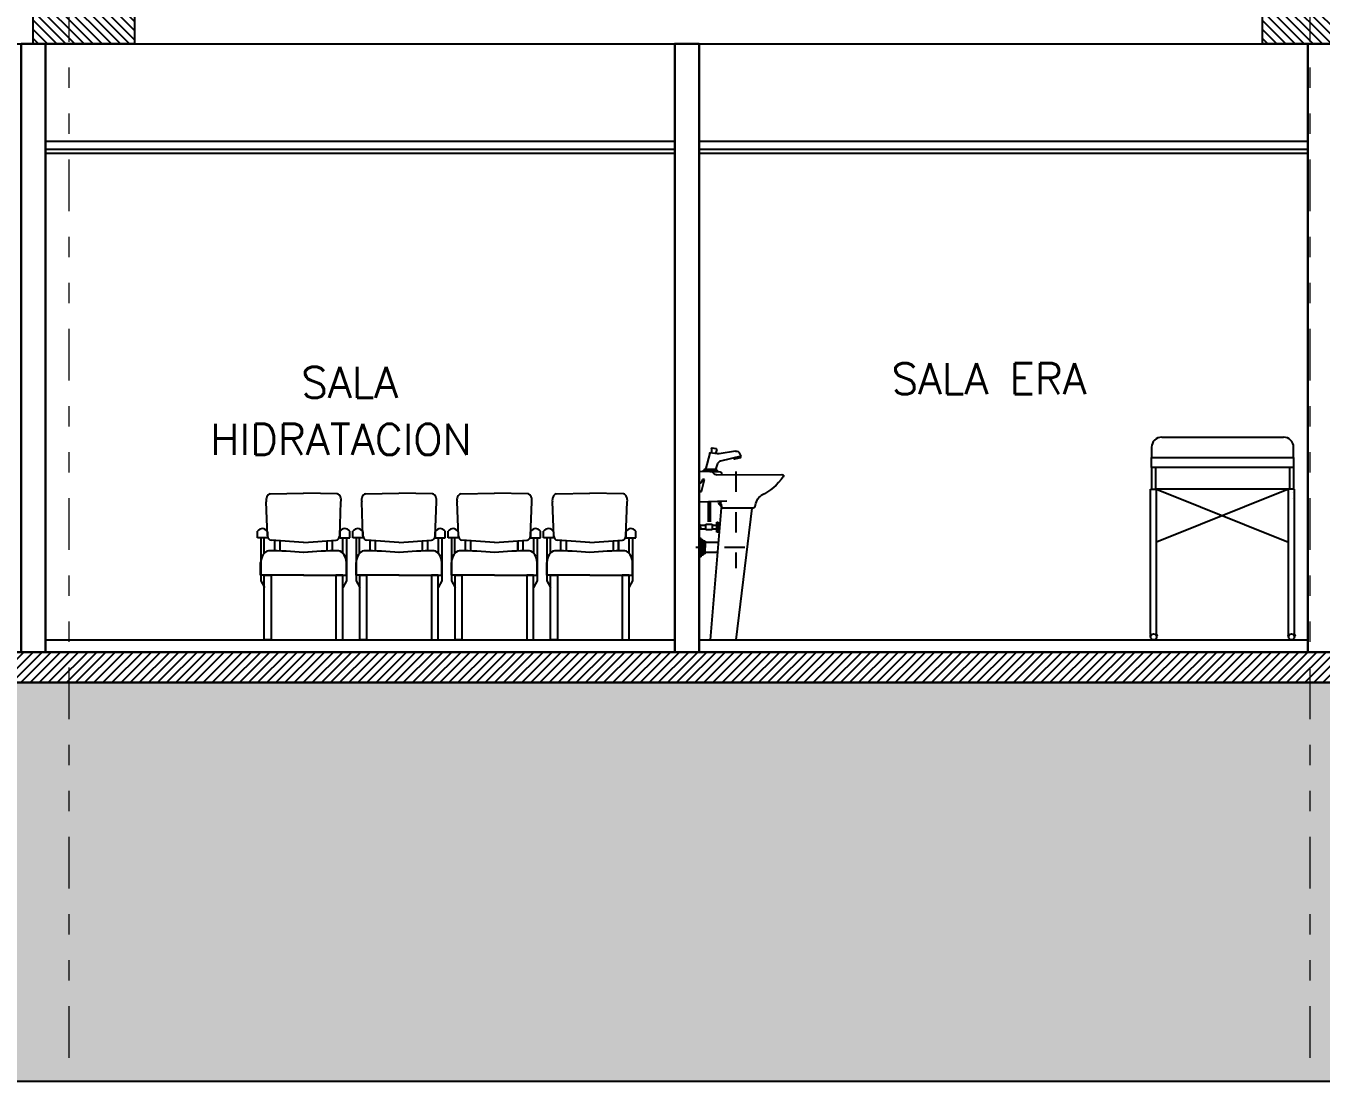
# Model space of a CAD drawing. Header units: millimetres. Extents: x 2056 to 4470, y 1400 to 3101.
# Drawn here: x 2173.15 to 2179.54, y 1402.5 to 1407.71 of the extents above; entities that cross this region are included whole.
import ezdxf
from ezdxf.enums import TextEntityAlignment as Align

# ---------------------------------------------------------------- set-up
doc = ezdxf.new("R2010")
doc.units = ezdxf.units.MM
for name, pattern in [('ACAD_ISO07W100', [3, 0, -3]), ('DASHED2', [0.375, 0.25, -0.125]), ('DIVIDE', [31.75, 12.7, -6.35, 0, -6.35, 0, -6.35])]:
    doc.linetypes.add(name, pattern=pattern)
for name, color, linetype in [('A-ANNO-TEXT', 190, 'Continuous'), ('A-GRID-COLS', 75, 'DIVIDE'), ('A-PLAN-1', 5, 'Continuous'), ('A-PLAN-2', 4, 'Continuous'), ('A-PLAN-3', 3, 'Continuous'), ('A-PLAN-4', 2, 'Continuous'), ('A-PLAN-5', 1, 'Continuous'), ('A-PLAN-6', 9, 'Continuous')]:
    doc.layers.add(name, color=color, linetype=linetype)
doc.layers.add('A-WALL', color=16, linetype='Continuous', lineweight=30)
doc.styles.add('ROMANS', font='romans')

# ---------------------------------------------------------------- blocks, each defined once
blk = doc.blocks.new('SILLFRON')
for p, q in [((-0.2415, 0.5487), (-0.2415, 0.6129)), ((-0.1965, 0.5477), (-0.1965, 0.6106)), ((0.1976, 0.5477), (0.1976, 0.6106)), ((0.1987, 0.5477), (0.1987, 0.6106)), ((0.2415, 0.5487), (0.2415, 0.6129)), ((0.2426, 0.5487), (0.2426, 0.6129))]:
    blk.add_line(p, q)
for points in [[(0, 0.6), (-0.2729, 0.6146, -0.333332), (-0.3021, 0.6418), (-0.3126, 0.8507, -0.454661), (-0.2812, 0.9), (0, 0.905)], [(0.0011, 0.6), (0.2739, 0.6146, 0.333332), (0.3032, 0.6418), (0.3137, 0.8507, 0.454661), (0.2823, 0.9), (0.0011, 0.905)], [(0.0011, 0.4), (-0.36, 0.4), (-0.36, 0.4767, -0.353426), (-0.2946, 0.55, -0.013715), (0.0011, 0.5394, -35.455669)], [(0, 0.4), (0.3589, 0.4), (0.3589, 0.4767, 0.353426), (0.2935, 0.55, 0.013814), (0, 0.5394, 35.455669)], [(0.0011, 0.4), (0.36, 0.4), (0.36, 0.4767, 0.353426), (0.2946, 0.55, 0.013814), (0.0011, 0.5394, 35.455669)]]:
    blk.add_lwpolyline(points, format="xyb")
for points in [[(-0.3631, 0.6292), (-0.3876, 0.6292), (-0.3876, 0.67, -0.424355), (-0.3033, 0.6673), (-0.3033, 0.6292)], [(0.3631, 0.6292), (0.3876, 0.6292), (0.3876, 0.67, 0.424355), (0.3033, 0.6673), (0.3033, 0.6292)]]:
    blk.add_lwpolyline(points, format="xyb", close=True)
for points in [[(-0.3303, 0.5334), (-0.3303, 0.6292), (-0.3589, 0.6292), (-0.3589, 0.3639), (-0.3283, 0.3229)], [(0.3303, 0.5334), (0.3303, 0.6292), (0.3589, 0.6292), (0.3589, 0.3639), (0.3283, 0.3229)]]:
    blk.add_lwpolyline(points)
for points in [[(-0.3293, 0), (-0.3293, 0.4), (-0.2715, 0.4), (-0.2715, 0)], [(0.3293, 0), (0.3293, 0.4), (0.2715, 0.4), (0.2715, 0)]]:
    blk.add_lwpolyline(points, close=True)
blk = doc.blocks.new('CAMA CONSULTORIO')
for p, q in [((0.04, 1, 3.1081), (0.64, 1, 3.1081)), ((0.04, 1, 3.1081), (0.64, 1, 3.1081)), ((-0.01, 0.95, 3.1081), (-0.01, 0.9, 3.1081)), ((-0.01, 0.9, 3.1081), (0.69, 0.9, 3.1081)), ((-0.01, 0.9, 3.1081), (0.69, 0.9, 3.1081)), ((-0.01, 0.85, 3.1081), (-0.01, 0.9, 3.1081)), ((0.69, 0.9, 3.1081), (0.69, 0.95, 3.1081)), ((0.69, 0.9, 3.1081), (0.69, 0.85, 3.1081)), ((-0.01, 0.85, 3.1081), (-0.01, 0.7436, 3.1081)), ((0.69, 0.85, 3.1081), (-0.01, 0.85, 3.1081)), ((0.01, 0.85, 3.1081), (0.01, 0.7436, 3.1081)), ((0.67, 0.85, 3.1081), (0.67, 0.7436, 3.1081)), ((0.69, 0.85, 3.1081), (0.69, 0.7436, 3.1081)), ((-0.015, 0.0276, 3.1081), (-0.015, 0.7436, 3.1081)), ((-0.015, 0.7436, 3.1081), (0.015, 0.7436, 3.1081)), ((0.015, 0.0276, 3.1081), (0.015, 0.7436, 3.1081)), ((0.665, 0.7436, 3.1081), (0.015, 0.482, 3.1081)), ((0.015, 0.7436, 3.1081), (0.665, 0.482, 3.1081)), ((0.665, 0.7436, 3.1081), (0.015, 0.7436, 3.1081)), ((0.665, 0.0276, 3.1081), (0.665, 0.7436, 3.1081)), ((0.695, 0.7436, 3.1081), (0.665, 0.7436, 3.1081)), ((0.6869, 0.7291, 3.1081), (0.6869, 0.7291, 3.1081)), ((0.6869, 0.7291, 3.1081), (0.6869, 0.7291, 3.1081)), ((0.6869, 0.7291, 3.1081), (0.6869, 0.7291, 3.1081)), ((0.6869, 0.7291, 3.1081), (0.6869, 0.7291, 3.1081)), ((0.6869, 0.7291, 3.1081), (0.6869, 0.7291, 3.1081)), ((0.695, 0.0276, 3.1081), (0.695, 0.7436, 3.1081)), ((0.6869, 0.6991, 3.1081), (0.6869, 0.6991, 3.1081)), ((-0.015, 0.0276, 3.1081), (-0.0176, 0.0192, 3.1081)), ((-0.0144, 0.0192, 3.1081), (-0.0174, 0.0192, 3.1081)), ((0.0176, 0.0192, 3.1081), (0.0144, 0.0192, 3.1081)), ((0.015, 0.0276, 3.1081), (0.0176, 0.0192, 3.1081)), ((0.665, 0.0276, 3.1081), (0.6624, 0.0192, 3.1081)), ((0.6656, 0.0192, 3.1081), (0.6626, 0.0192, 3.1081)), ((0.6976, 0.0192, 3.1081), (0.6944, 0.0192, 3.1081)), ((0.695, 0.0276, 3.1081), (0.6976, 0.0192, 3.1081))]:
    blk.add_line(p, q)
for centre in [(0, 0.015), (0.68, 0.015)]:
    blk.add_circle(centre, 0.015)
for centre, start, end in [((0.04, 0.95), 90, 180), ((0.64, 0.95), 0, 90)]:
    blk.add_arc(centre, 0.05, start, end)
blk = doc.blocks.new('LAVAMANOS AVANTI LADO')
at = {"linetype": 'DASHED2', "ltscale": 0.15}
for p, q in [((-0.124, 0.8307), (-0.124, 0.3537)), ((-0.1691, 0.4554), (0.0734, 0.4554))]:
    blk.add_line(p, q, dxfattribs=at)
blk.add_line((0.0573, 0.8323), (0.0569, 0.6807))
at = {"linetype": 'ACAD_ISO07W100', "ltscale": 0.001}
for p, q in [((0.0303, 0.7916), (0.0396, 0.7916)), ((0.0452, 0.7317), (0.0303, 0.7916)), ((0.0452, 0.7317), (0.0303, 0.7916)), ((0.0303, 0.7916), (0.0396, 0.7916)), ((0.0396, 0.7916), (0.0479, 0.7727)), ((0.0396, 0.7916), (0.0479, 0.7727)), ((0.0479, 0.7727), (0.0569, 0.7727)), ((0.0479, 0.7727), (0.0569, 0.7727)), ((0.0569, 0.7727), (0.0569, 0.7317)), ((0.0452, 0.7317), (0.0569, 0.7317)), ((0.0569, 0.7317), (0.0452, 0.7317)), ((0.0026, 0.6828), (0.0026, 0.5704)), ((0.0125, 0.6824), (0.0125, 0.5704)), ((-0.0301, 0.581), (-0.0378, 0.581)), ((-0.0378, 0.581), (-0.0378, 0.5324)), ((-0.0301, 0.5324), (-0.0301, 0.581)), ((-0.0378, 0.5324), (-0.0301, 0.5324)), ((-0.0076, 0.5657), (-0.0301, 0.5657)), ((-0.0076, 0.5475), (-0.0301, 0.5475)), ((0.0231, 0.5704), (-0.0076, 0.5704)), ((-0.0076, 0.5704), (-0.0076, 0.5426)), ((-0.0076, 0.5426), (0.0231, 0.5426)), ((0.0231, 0.5426), (0.0231, 0.5704)), ((0.0497, 0.5657), (0.0231, 0.5657)), ((0.0497, 0.5475), (0.0231, 0.5475)), ((0.0497, 0.5657), (0.0569, 0.5717)), ((0.0497, 0.5566), (0.0497, 0.5657)), ((0.0497, 0.5566), (0.0497, 0.5475)), ((0.0497, 0.5475), (0.0569, 0.5415)), ((-0.0394, 0.48), (0.0264, 0.48)), ((0.0264, 0.4867), (0.0366, 0.4867)), ((0.0264, 0.4867), (0.0264, 0.4554)), ((0.0264, 0.4241), (0.0264, 0.4554)), ((0.0366, 0.493), (0.0468, 0.493)), ((0.0366, 0.493), (0.0366, 0.4554)), ((0.0366, 0.4178), (0.0366, 0.4554)), ((0.0468, 0.5006), (0.0569, 0.5006)), ((0.0468, 0.5006), (0.0468, 0.4554)), ((0.0468, 0.4102), (0.0468, 0.4554)), ((-0.0353, 0.4308), (0.0264, 0.4308)), ((0.0264, 0.4241), (0.0366, 0.4241)), ((0.0366, 0.4178), (0.0468, 0.4178)), ((0.0468, 0.4102), (0.0569, 0.4102))]:
    blk.add_line(p, q, dxfattribs=at)
for points in [[(0.0573, 0.8323, 0), (-0.0469, 0.8286, 0)], [(-0.0278, 0.8145, 0), (-0.3519, 0.8157, 0)], [(-0.0536, 0.8223, 0), (-0.0543, 0.8153, 0)], [(-0.0056, 0.8301, 0), (-0.0167, 0.8189, 0)], [(-0.2105, 0.6506, 0), (-0.2029, 0.6506, 0)], [(-0.2029, 0.6506, 0), (-0.125, 0, 0)], [(-0.2029, 0.6506, 0), (-0.0534, 0.6506, 0)], [(0.0569, 0.6807, 0), (-0.0806, 0.6859, 0)], [(0, 0, 0), (-0.0534, 0.6515, 0)], [(0, 0, 0), (-0.125, 0, 0)]]:
    blk.add_polyline3d(points)
for centre, radius, start, end in [((-0.3527, 0.8087), 0.007, 149.15152, 214.48747), ((-0.3527, 0.8087), 0.007, 83.72791, 149.18321), ((-0.1031, 0.993), 0.3172, 216.38925, 242.41785), ((-0.0467, 0.8216), 0.007, 91.99039, 174.84404), ((-0.0274, 0.8295), 0.015, 268.03059, 315.00554), ((-0.2763, 0.6669), 0.0521, 25.35455, 59.55966), ((-0.3474, 0.6332), 0.1307, 10.77897, 25.35697), ((-0.2105, 0.6593), 0.00863, 190.80279, 270), ((-0.0075, 0.6568), 0.0463, 148.41394, 187.60196), ((-0.0862, 0.6893), 0.0474, 313.20064, 354.02699)]:
    blk.add_arc(centre, radius, start, end)
blk = doc.blocks.new('GRIFF PUSH MESA ct')
for p, q in [((-0.1519, 0.0761), (-0.1461, 0.0896)), ((-0.1245, 0.1015), (-0.0446, 0.0885)), ((-0.0333, 0.0878), (0.0004, 0.093)), ((-0.032, 0.11), (-0.0262, 0.0889)), ((-0.0303, 0.1121), (-0.0084, 0.1155)), ((-0.0282, 0.1132), (-0.0107, 0.1159)), ((-0.0281, 0.1124), (-0.0282, 0.1132)), ((-0.0106, 0.1151), (-0.0107, 0.1159)), ((-0.0061, 0.114), (-0.0053, 0.0921)), ((0.0027, 0.0916), (0.0239, 0.011)), ((-0.0368, 0.0029), (0.0368, 0.0029)), ((-0.0368, 0), (0.0368, 0)), ((-0.0317, 0.0089), (-0.0297, 0.011)), ((-0.0317, 0.0089), (0.0317, 0.0089)), ((-0.0317, 0.0089), (-0.0317, 0.0029)), ((-0.0297, 0.011), (0.0297, 0.011)), ((0.0297, 0.011), (0.0317, 0.0089)), ((0.0317, 0.0089), (0.0317, 0.0029))]:
    blk.add_line(p, q)
blk.add_lwpolyline([(-0.1519, 0.0761), (-0.0503, 0.0518, -0.247586), (-0.0363, 0.0395), (-0.0254, 0.011)], format="xyb")
blk.add_lwpolyline([(-0.1475, 0.0729), (-0.1486, 0.0681), (-0.1195, 0.0611), (-0.1183, 0.066)], close=True)
for centre, radius, start, end in [((-0.1277, 0.0817), 0.02, 80.80476, 156.92214), ((-0.0373, 0.1137), 0.0262, 253.85464, 278.7033), ((-0.03, 0.1101), 0.002, 98.7745, 182.30606), ((-0.008, 0.1135), 0.002, 15.24295, 98.7745), ((0.0007, 0.091), 0.002, 14.7468, 98.7745), ((-0.0368, 0.0015), 0.00147, 90, 270), ((0.0368, 0.0015), 0.00147, 270, 90)]:
    blk.add_arc(centre, radius, start, end)
blk = doc.blocks.new('placa-cte')
at = {"layer": 'A-PLAN-5'}
h = blk.add_hatch(dxfattribs=at)
h.set_pattern_fill('ANSI31', color=256, scale=0.01, angle=90, style=0)
h.set_pattern_definition([(135, (-989183.659403, -1733165.448907), (-0.02245064030267, -0.02245064030267), [])])
h.paths.add_polyline_path([(0, 0.5), (21.1484, 0.5), (21.1485, -0.0001), (20.6484, -0.0001), (20.6484, 0.3799), (14.4728, 0.3799), (14.4728, 0), (13.9728, 0), (13.9728, 0.3799), (8.4106, 0.3799), (8.4106, 0), (7.9106, 0), (7.9106, 0.3799), (1.9078, 0.3799), (1.9078, 0), (1.4078, 0), (1.4078, 0.3799), (0.1983, 0.3799), (0.1983, 0.0001), (0, 0.0001)])
at = {"layer": 'A-PLAN-1', "elevation": 0.2289}
blk.add_lwpolyline([(0, 0.5), (21.1484, 0.5), (21.1485, -0.0001), (20.6484, -0.0001), (20.6484, 0.3799), (14.4728, 0.3799), (14.4728, 0), (13.9728, 0), (13.9728, 0.3799), (8.4106, 0.3799), (8.4106, 0), (7.9106, 0), (7.9106, 0.3799), (1.9078, 0.3799), (1.9078, 0), (1.4078, 0), (1.4078, 0.3799), (0.1983, 0.3799), (0.1983, 0.0001), (0, 0.0001), (0, 0.5)], close=True, dxfattribs=at)

msp = doc.modelspace()

# ---------------------------------------------------------------- hatches: boundary and pattern name
at = {"layer": 'A-PLAN-5'}
h = msp.add_hatch(dxfattribs=at)
h.set_pattern_fill('ANSI31', color=256, scale=0.01, style=0)
h.set_pattern_definition([(45, (-986878.416414, -1731757.829706), (-0.02245064030267, 0.02245064030267), [])])
h.paths.add_polyline_path([(2162.5994, 1404.6192), (2187.0607, 1404.6192), (2187.0607, 1404.4692), (2162.5994, 1404.4692)])
at = {"layer": 'A-PLAN-6'}
h = msp.add_hatch(dxfattribs=at)
h.set_pattern_fill('AR-PARQ1', color=256, scale=0.002, angle=45, style=0)
h.set_pattern_definition([(135, (-987018.38413, -1731757.9447), (-0.86210458762, 1e-15), [0.6096, -0.6096]), (135, (-987018.3123, -1731757.87286), (-0.86210458762, 1e-15), [0.6096, -0.6096]), (135, (-987018.24045, -1731757.801), (-0.86210458762, 1e-15), [0.6096, -0.6096]), (135, (-987018.1686, -1731757.7292), (-0.86210458762, 1e-15), [0.6096, -0.6096]), (135, (-987018.09677, -1731757.65734), (-0.86210458762, 1e-15), [0.6096, -0.6096]), (135, (-987018.0249, -1731757.5855), (-0.86210458762, 1e-15), [0.6096, -0.6096]), (135, (-987017.9531, -1731757.51365), (-0.86210458762, 1e-15), [0.6096, -0.6096]), (45, (-987018.8152, -1731757.51365), (0.86210458762, -1e-15), [0.6096, -0.6096]), (45, (-987018.887, -1731757.4418), (0.86210458762, -1e-15), [0.6096, -0.6096]), (45, (-987018.9589, -1731757.37), (0.86210458762, -1e-15), [0.6096, -0.6096]), (45, (-987019.0307, -1731757.2981), (0.86210458762, -1e-15), [0.6096, -0.6096]), (45, (-987019.10255, -1731757.2263), (0.86210458762, -1e-15), [0.6096, -0.6096]), (45, (-987019.1744, -1731757.15444), (0.86210458762, -1e-15), [0.6096, -0.6096]), (45, (-987019.24624, -1731757.0826), (0.86210458762, -1e-15), [0.6096, -0.6096])])
h.paths.add_polyline_path([(2139.8477, 1404.4692), (2139.8477, 1402.5042), (2201.6417, 1402.5042), (2201.6417, 1404.3292), (2189.8271, 1404.3292), (2189.8271, 1404.5042), (2187.0607, 1404.5042), (2187.0607, 1404.4692)])

# ---------------------------------------------------------------- linework, layer by layer
at = {"layer": 'A-GRID-COLS', "lineweight": 9, "ltscale": 0.02}
for points in [[(2173.3625, 1402.6192), (2173.3625, 1419.1802)], [(2179.4825, 1402.6192), (2179.4825, 1419.1802)]]:
    msp.add_lwpolyline(points, dxfattribs=at)
at = {"layer": 'A-PLAN-2'}
for points in [[(2173.2472, 1404.6792), (2176.349, 1404.6792)], [(2176.469, 1404.6792), (2179.4708, 1404.6792)], [(2139.8477, 1404.4692), (2139.8477, 1402.5042), (2201.6417, 1402.5042), (2201.6417, 1404.3292), (2189.8271, 1404.3292), (2189.8271, 1404.5042), (2187.0607, 1404.5042), (2187.0607, 1404.4692), (2139.8477, 1404.4692)]]:
    msp.add_lwpolyline(points, dxfattribs=at)
at = {"layer": 'A-PLAN-4'}
for points in [[(2173.2472, 1407.1392), (2176.349, 1407.1392)], [(2176.469, 1407.1392), (2179.4708, 1407.1392)], [(2173.2472, 1407.0992), (2176.349, 1407.0992)], [(2173.2472, 1407.0792), (2176.349, 1407.0792)], [(2176.469, 1407.0992), (2179.4708, 1407.0992)], [(2176.469, 1407.0792), (2179.4708, 1407.0792)]]:
    msp.add_lwpolyline(points, dxfattribs=at)
at = {"layer": 'A-PLAN-6'}
msp.add_lwpolyline([(2165.4253, 1407.6193), (2185.9237, 1407.6192)], dxfattribs=at)
at = {"layer": 'A-WALL'}
for points in [[(2173.2472, 1404.6192), (2173.1272, 1404.6192), (2173.1272, 1407.6193), (2173.2472, 1407.6193)], [(2176.469, 1404.6192), (2176.349, 1404.6192), (2176.349, 1407.6192), (2176.469, 1407.6192)], [(2179.5908, 1404.6192), (2179.4708, 1404.6192), (2179.4708, 1407.6192), (2179.5908, 1407.6192)], [(2162.5994, 1404.6192), (2187.0607, 1404.6192), (2187.0607, 1404.4692), (2162.5994, 1404.4692)]]:
    msp.add_lwpolyline(points, close=True, dxfattribs=at)
for points in [[(2173.1272, 1404.6192), (2173.1272, 1407.6192), (2173.2472, 1407.6192), (2173.2472, 1404.6192), (2173.1272, 1404.6192)], [(2176.349, 1404.6192), (2176.349, 1407.6192), (2176.469, 1407.6192), (2176.469, 1404.6192), (2176.349, 1404.6192)], [(2179.4708, 1404.6192), (2179.4708, 1407.6192), (2179.5908, 1407.6192), (2179.5908, 1404.6192), (2179.4708, 1404.6192)]]:
    msp.add_lwpolyline(points, dxfattribs=at)

# ---------------------------------------------------------------- block references
at = {"color": 4}
msp.add_blockref('placa-cte', (2165.2753, 1407.6192), dxfattribs=at)
at = {"layer": 'A-PLAN-3'}
msp.add_blockref('CAMA CONSULTORIO', (2178.7108, 1404.6792), dxfattribs=at)
at = {"layer": 'A-PLAN-3', "xscale": 0.5880619945237413, "yscale": 0.8000000000465661, "zscale": 0.5880619944918116, "row_count": 2, "column_count": 4, "row_spacing": 0, "column_spacing": 0.4704495955934493}
msp.add_blockref('SILLFRON', (2174.519, 1404.6792), dxfattribs=at)
at = {"layer": 'A-PLAN-5', "xscale": -1}
for name, p in [('GRIFF PUSH MESA ct', (2176.5245, 1405.5093)), ('LAVAMANOS AVANTI LADO', (2176.5263, 1404.6792))]:
    msp.add_blockref(name, p, dxfattribs=at)

# ---------------------------------------------------------------- texts
at = {"layer": 'A-ANNO-TEXT', "style": 'ROMANS'}
for s, p in [('SALA', (2174.7469, 1405.9494)), ('SALA ERA', (2177.8993, 1405.9676)), ('HIDRATACION', (2174.7036, 1405.6684))]:
    msp.add_text(s, height=0.15271, dxfattribs=at).set_placement(p, align=Align.MIDDLE)

doc.saveas('drawing.dxf')
